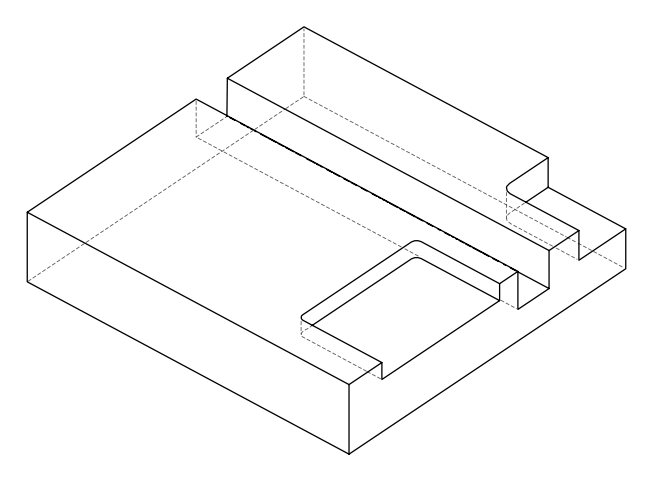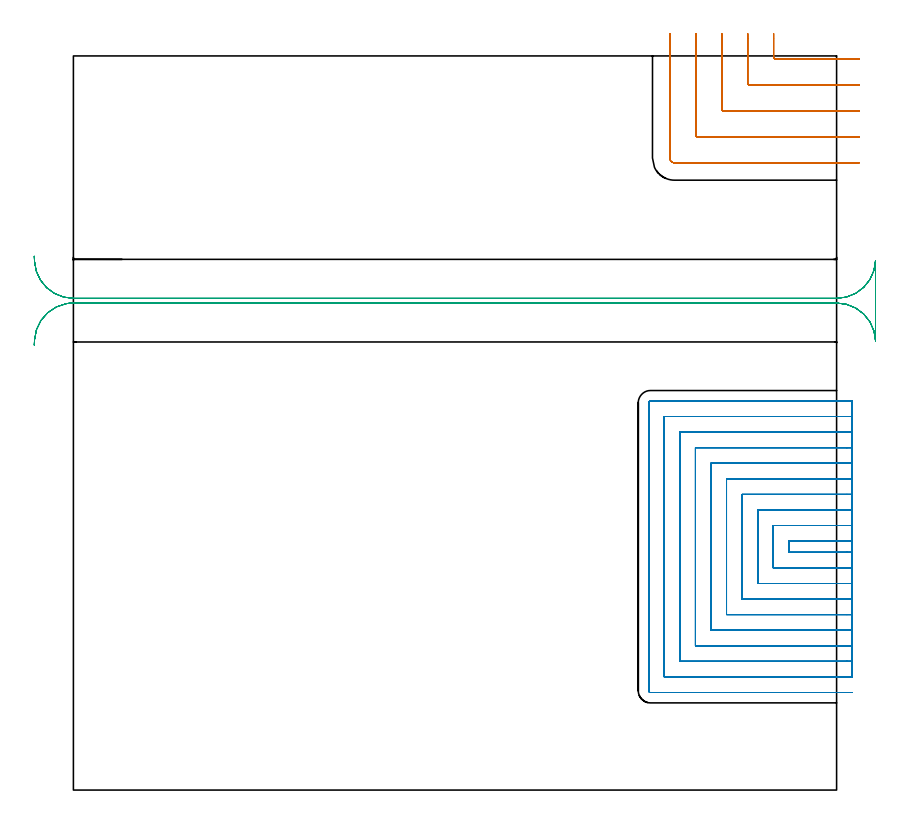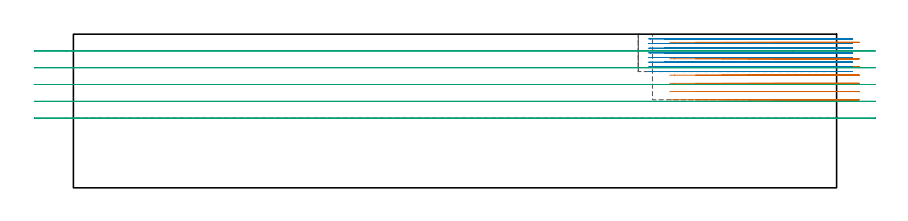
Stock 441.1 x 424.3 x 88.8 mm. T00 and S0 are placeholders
(PLAN: 3 operations, 2 tool changes, 88 min)
(1 MILL_CORNER_NOTCH_RECTANGULAR | CORNER_NOTCH_RECTANGULAR | UGT0201_094 | Follow Part, ap 5, ae 75% | 10.99 min | 288237 mm3)
(2 MILL_SLOT | SLOT_PARTIAL_RECTANGULAR | NXT0201_011 | Follow Part, ap 3, ae 75% | 64.88 min | 446440 mm3)
(3 MILL_RECTANGULAR_SLOT | SLOT_RECTANGULAR | UGT0201_009 | Follow Part, ap 11.25, ae 75% | 12.11 min | 1020593 mm3)
(TOOL UGT0201_094 | End mill 20 mm | D20 FL38 Z4)
(TOOL NXT0201_011 | ENDMILL 12mm [2P460-1200-NA 1630] | D12 FL38 Z6)
(TOOL UGT0201_009 | End Mill 45 mm | D45 FL63 Z6)
(OP 1 MILL_CORNER_NOTCH_RECTANGULAR)
G17 G21 G94 G90
T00 M6
G54
G17 G0 G90 X404.7 Y437.3 S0 M3
G43 Z98.8 H0
Z84.062
G94 G1 Y434.3 F250.
Y423.494 F500.
G3 X405.694 Y422.5 R1.
G1 X451.1
X454.1 F250.
G0 Z98.8
X389.7 Y437.3
Z84.062
G1 Y434.3
Y408.494 F500.
G3 X390.694 Y407.5 R1.
G1 X451.1
X454.1 F250.
G0 Z98.8
X374.7 Y437.3
Z84.062
G1 Y434.3
Y393.495 F500.
G3 X375.695 Y392.5 R1.
G1 X451.1
X454.1 F250.
G0 Z98.8
X359.7 Y437.3
Z84.062
G1 Y434.3
Y378.495 F500.
G3 X360.695 Y377.5 R1.
G1 X451.1
X454.1 F250.
G0 Z98.8
X344.7 Y437.3
Z84.062
G1 Y434.3
Y365.2 F500.
G3 X347.4 Y362.5 R2.7
G1 X451.1
X454.1 F250.
G0 Z98.8
X404.7 Y437.3
Z79.325
G1 Y434.3
Y423.494 F500.
G3 X405.694 Y422.5 R1.
G1 X451.1
X454.1 F250.
G0 Z98.8
X389.7 Y437.3
Z79.325
G1 Y434.3
Y408.494 F500.
G3 X390.694 Y407.5 R1.
G1 X451.1
X454.1 F250.
G0 Z98.8
X374.7 Y437.3
Z79.325
G1 Y434.3
Y393.495 F500.
G3 X375.695 Y392.5 R1.
G1 X451.1
X454.1 F250.
G0 Z98.8
X359.7 Y437.3
Z79.325
G1 Y434.3
Y378.495 F500.
G3 X360.695 Y377.5 R1.
G1 X451.1
X454.1 F250.
G0 Z98.8
X344.7 Y437.3
Z79.325
G1 Y434.3
Y365.2 F500.
G3 X347.4 Y362.5 R2.7
G1 X451.1
X454.1 F250.
G0 Z98.8
X404.7 Y437.3
Z74.587
G1 Y434.3
Y423.494 F500.
G3 X405.694 Y422.5 R1.
G1 X451.1
X454.1 F250.
G0 Z98.8
X389.7 Y437.3
Z74.587
G1 Y434.3
Y408.494 F500.
G3 X390.694 Y407.5 R1.
G1 X451.1
X454.1 F250.
G0 Z98.8
X374.7 Y437.3
Z74.587
G1 Y434.3
Y393.495 F500.
G3 X375.695 Y392.5 R1.
G1 X451.1
X454.1 F250.
G0 Z98.8
X359.7 Y437.3
Z74.587
G1 Y434.3
Y378.495 F500.
G3 X360.695 Y377.5 R1.
G1 X451.1
X454.1 F250.
G0 Z98.8
X344.7 Y437.3
Z74.587
G1 Y434.3
Y365.2 F500.
G3 X347.4 Y362.5 R2.7
G1 X451.1
X454.1 F250.
G0 Z98.8
X404.7 Y437.3
Z69.85
G1 Y434.3
Y423.494 F500.
G3 X405.694 Y422.5 R1.
G1 X451.1
X454.1 F250.
G0 Z98.8
X389.7 Y437.3
Z69.85
G1 Y434.3
Y408.494 F500.
G3 X390.694 Y407.5 R1.
G1 X451.1
X454.1 F250.
G0 Z98.8
X374.7 Y437.3
Z69.85
G1 Y434.3
Y393.495 F500.
G3 X375.695 Y392.5 R1.
G1 X451.1
X454.1 F250.
G0 Z98.8
X359.7 Y437.3
Z69.85
G1 Y434.3
Y378.495 F500.
G3 X360.695 Y377.5 R1.
G1 X451.1
X454.1 F250.
G0 Z98.8
X344.7 Y437.3
Z69.85
G1 Y434.3
Y365.2 F500.
G3 X347.4 Y362.5 R2.7
G1 X451.1
X454.1 F250.
G0 Z98.8
X404.7 Y437.3
Z65.112
G1 Y434.3
Y423.494 F500.
G3 X405.694 Y422.5 R1.
G1 X451.1
X454.1 F250.
G0 Z98.8
X389.7 Y437.3
Z65.112
G1 Y434.3
Y408.494 F500.
G3 X390.694 Y407.5 R1.
G1 X451.1
X454.1 F250.
G0 Z98.8
X374.7 Y437.3
Z65.112
G1 Y434.3
Y393.495 F500.
G3 X375.695 Y392.5 R1.
G1 X451.1
X454.1 F250.
G0 Z98.8
X359.7 Y437.3
Z65.112
G1 Y434.3
Y378.495 F500.
G3 X360.695 Y377.5 R1.
G1 X451.1
X454.1 F250.
G0 Z98.8
X344.7 Y437.3
Z65.112
G1 Y434.3
Y365.2 F500.
G3 X347.4 Y362.5 R2.7
G1 X451.1
X454.1 F250.
G0 Z98.8
X404.7 Y437.3
Z60.375
G1 Y434.3
Y423.494 F500.
G3 X405.694 Y422.5 R1.
G1 X451.1
X454.1 F250.
G0 Z98.8
X389.7 Y437.3
Z60.375
G1 Y434.3
Y408.494 F500.
G3 X390.694 Y407.5 R1.
G1 X451.1
X454.1 F250.
G0 Z98.8
X374.7 Y437.3
Z60.375
G1 Y434.3
Y393.495 F500.
G3 X375.695 Y392.5 R1.
G1 X451.1
X454.1 F250.
G0 Z98.8
X359.7 Y437.3
Z60.375
G1 Y434.3
Y378.495 F500.
G3 X360.695 Y377.5 R1.
G1 X451.1
X454.1 F250.
G0 Z98.8
X344.7 Y437.3
Z60.375
G1 Y434.3
Y365.2 F500.
G3 X347.4 Y362.5 R2.7
G1 X451.1
X454.1 F250.
G0 Z98.8
X404.7 Y437.3
Z55.637
G1 Y434.3
Y423.494 F500.
G3 X405.694 Y422.5 R1.
G1 X451.1
X454.1 F250.
G0 Z98.8
X389.7 Y437.3
Z55.637
G1 Y434.3
Y408.494 F500.
G3 X390.694 Y407.5 R1.
G1 X451.1
X454.1 F250.
G0 Z98.8
X374.7 Y437.3
Z55.637
G1 Y434.3
Y393.495 F500.
G3 X375.695 Y392.5 R1.
G1 X451.1
X454.1 F250.
G0 Z98.8
X359.7 Y437.3
Z55.637
G1 Y434.3
Y378.495 F500.
G3 X360.695 Y377.5 R1.
G1 X451.1
X454.1 F250.
G0 Z98.8
X344.7 Y437.3
Z55.637
G1 Y434.3
Y365.2 F500.
G3 X347.4 Y362.5 R2.7
G1 X451.1
X454.1 F250.
G0 Z98.8
X404.7 Y437.3
Z50.9
G1 Y434.3
Y423.494 F500.
G3 X405.694 Y422.5 R1.
G1 X451.1
X454.1 F250.
G0 Z98.8
X389.7 Y437.3
Z50.9
G1 Y434.3
Y408.494 F500.
G3 X390.694 Y407.5 R1.
G1 X451.1
X454.1 F250.
G0 Z98.8
X374.7 Y437.3
Z50.9
G1 Y434.3
Y393.495 F500.
G3 X375.695 Y392.5 R1.
G1 X451.1
X454.1 F250.
G0 Z98.8
X359.7 Y437.3
Z50.9
G1 Y434.3
Y378.495 F500.
G3 X360.695 Y377.5 R1.
G1 X451.1
X454.1 F250.
G0 Z98.8
X344.7 Y437.3
Z50.9
G1 Y434.3
Y365.2 F500.
G3 X347.4 Y362.5 R2.7
G1 X451.1
X454.1 F250.
G0 Z98.8
M5
M2
(OP 2 MILL_SLOT)
G17 G21 G94 G90
T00 M6
G54
G17 G0 G90 X450.1 Y143.9 S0 M3
G43 Z98.8 H1
Z86.1
G94 G1 X447.1 F250.
X413.5 F500.
Y137.4
X447.1
X450.1 F250.
Y152.9
X447.1
X404.5 F500.
Y128.4
X447.1
X450.1 F250.
Y161.9
X447.1
X395.5 F500.
Y119.4
X447.1
X450.1 F250.
Y170.9
X447.1
X386.5 F500.
Y110.4
X447.1
X450.1 F250.
Y179.9
X447.1
X377.5 F500.
Y101.4
X447.1
X450.1 F250.
Y188.9
X447.1
X368.5 F500.
Y92.4
X447.1
X450.1 F250.
Y197.9
X447.1
X359.5 F500.
Y83.4
X447.1
X450.1 F250.
Y206.9
X447.1
X350.5 F500.
Y74.4
X447.1
X450.1 F250.
Y215.9
X447.1
X341.5 F500.
Y65.4
X447.1
X450.1 F250.
Y224.9
X447.1
X333.5 F500.
G3 X332.5 Y223.9 R1.
G1 Y57.4
G3 X333.5 Y56.4 R1.
G1 X447.1
X450.1 F250.
G0 Y143.9 Z83.4
G1 X447.1
X413.5 F500.
Y137.4
X447.1
X450.1 F250.
Y152.9
X447.1
X404.5 F500.
Y128.4
X447.1
X450.1 F250.
Y161.9
X447.1
X395.5 F500.
Y119.4
X447.1
X450.1 F250.
Y170.9
X447.1
X386.5 F500.
Y110.4
X447.1
X450.1 F250.
Y179.9
X447.1
X377.5 F500.
Y101.4
X447.1
X450.1 F250.
Y188.9
X447.1
X368.5 F500.
Y92.4
X447.1
X450.1 F250.
Y197.9
X447.1
X359.5 F500.
Y83.4
X447.1
X450.1 F250.
Y206.9
X447.1
X350.5 F500.
Y74.4
X447.1
X450.1 F250.
Y215.9
X447.1
X341.5 F500.
Y65.4
X447.1
X450.1 F250.
Y224.9
X447.1
X333.5 F500.
G3 X332.5 Y223.9 R1.
G1 Y57.4
G3 X333.5 Y56.4 R1.
G1 X447.1
X450.1 F250.
G0 Y143.9 Z80.7
G1 X447.1
X413.5 F500.
Y137.4
X447.1
X450.1 F250.
Y152.9
X447.1
X404.5 F500.
Y128.4
X447.1
X450.1 F250.
Y161.9
X447.1
X395.5 F500.
Y119.4
X447.1
X450.1 F250.
Y170.9
X447.1
X386.5 F500.
Y110.4
X447.1
X450.1 F250.
Y179.9
X447.1
X377.5 F500.
Y101.4
X447.1
X450.1 F250.
Y188.9
X447.1
X368.5 F500.
Y92.4
X447.1
X450.1 F250.
Y197.9
X447.1
X359.5 F500.
Y83.4
X447.1
X450.1 F250.
Y206.9
X447.1
X350.5 F500.
Y74.4
X447.1
X450.1 F250.
Y215.9
X447.1
X341.5 F500.
Y65.4
X447.1
X450.1 F250.
Y224.9
X447.1
X333.5 F500.
G3 X332.5 Y223.9 R1.
G1 Y57.4
G3 X333.5 Y56.4 R1.
G1 X447.1
X450.1 F250.
G0 Y143.9 Z78.
G1 X447.1
X413.5 F500.
Y137.4
X447.1
X450.1 F250.
Y152.9
X447.1
X404.5 F500.
Y128.4
X447.1
X450.1 F250.
Y161.9
X447.1
X395.5 F500.
Y119.4
X447.1
X450.1 F250.
Y170.9
X447.1
X386.5 F500.
Y110.4
X447.1
X450.1 F250.
Y179.9
X447.1
X377.5 F500.
Y101.4
X447.1
X450.1 F250.
Y188.9
X447.1
X368.5 F500.
Y92.4
X447.1
X450.1 F250.
Y197.9
X447.1
X359.5 F500.
Y83.4
X447.1
X450.1 F250.
Y206.9
X447.1
X350.5 F500.
Y74.4
X447.1
X450.1 F250.
Y215.9
X447.1
X341.5 F500.
Y65.4
X447.1
X450.1 F250.
Y224.9
X447.1
X333.5 F500.
G3 X332.5 Y223.9 R1.
G1 Y57.4
G3 X333.5 Y56.4 R1.
G1 X447.1
X450.1 F250.
G0 Y143.9 Z75.3
G1 X447.1
X413.5 F500.
Y137.4
X447.1
X450.1 F250.
Y152.9
X447.1
X404.5 F500.
Y128.4
X447.1
X450.1 F250.
Y161.9
X447.1
X395.5 F500.
Y119.4
X447.1
X450.1 F250.
Y170.9
X447.1
X386.5 F500.
Y110.4
X447.1
X450.1 F250.
Y179.9
X447.1
X377.5 F500.
Y101.4
X447.1
X450.1 F250.
Y188.9
X447.1
X368.5 F500.
Y92.4
X447.1
X450.1 F250.
Y197.9
X447.1
X359.5 F500.
Y83.4
X447.1
X450.1 F250.
Y206.9
X447.1
X350.5 F500.
Y74.4
X447.1
X450.1 F250.
Y215.9
X447.1
X341.5 F500.
Y65.4
X447.1
X450.1 F250.
Y224.9
X447.1
X333.5 F500.
G3 X332.5 Y223.9 R1.
G1 Y57.4
G3 X333.5 Y56.4 R1.
G1 X447.1
X450.1 F250.
G0 Y143.9 Z72.6
G1 X447.1
X413.5 F500.
Y137.4
X447.1
X450.1 F250.
Y152.9
X447.1
X404.5 F500.
Y128.4
X447.1
X450.1 F250.
Y161.9
X447.1
X395.5 F500.
Y119.4
X447.1
X450.1 F250.
Y170.9
X447.1
X386.5 F500.
Y110.4
X447.1
X450.1 F250.
Y179.9
X447.1
X377.5 F500.
Y101.4
X447.1
X450.1 F250.
Y188.9
X447.1
X368.5 F500.
Y92.4
X447.1
X450.1 F250.
Y197.9
X447.1
X359.5 F500.
Y83.4
X447.1
X450.1 F250.
Y206.9
X447.1
X350.5 F500.
Y74.4
X447.1
X450.1 F250.
Y215.9
X447.1
X341.5 F500.
Y65.4
X447.1
X450.1 F250.
Y224.9
X447.1
X333.5 F500.
G3 X332.5 Y223.9 R1.
G1 Y57.4
G3 X333.5 Y56.4 R1.
G1 X447.1
X450.1 F250.
G0 Y143.9 Z69.9
G1 X447.1
X413.5 F500.
Y137.4
X447.1
X450.1 F250.
Y152.9
X447.1
X404.5 F500.
Y128.4
X447.1
X450.1 F250.
Y161.9
X447.1
X395.5 F500.
Y119.4
X447.1
X450.1 F250.
Y170.9
X447.1
X386.5 F500.
Y110.4
X447.1
X450.1 F250.
Y179.9
X447.1
X377.5 F500.
Y101.4
X447.1
X450.1 F250.
Y188.9
X447.1
X368.5 F500.
Y92.4
X447.1
X450.1 F250.
Y197.9
X447.1
X359.5 F500.
Y83.4
X447.1
X450.1 F250.
Y206.9
X447.1
X350.5 F500.
Y74.4
X447.1
X450.1 F250.
Y215.9
X447.1
X341.5 F500.
Y65.4
X447.1
X450.1 F250.
Y224.9
X447.1
X333.5 F500.
G3 X332.5 Y223.9 R1.
G1 Y57.4
G3 X333.5 Y56.4 R1.
G1 X447.1
X450.1 F250.
G0 Y143.9 Z67.2
G1 X447.1
X413.5 F500.
Y137.4
X447.1
X450.1 F250.
Y152.9
X447.1
X404.5 F500.
Y128.4
X447.1
X450.1 F250.
Y161.9
X447.1
X395.5 F500.
Y119.4
X447.1
X450.1 F250.
Y170.9
X447.1
X386.5 F500.
Y110.4
X447.1
X450.1 F250.
Y179.9
X447.1
X377.5 F500.
Y101.4
X447.1
X450.1 F250.
Y188.9
X447.1
X368.5 F500.
Y92.4
X447.1
X450.1 F250.
Y197.9
X447.1
X359.5 F500.
Y83.4
X447.1
X450.1 F250.
Y206.9
X447.1
X350.5 F500.
Y74.4
X447.1
X450.1 F250.
Y215.9
X447.1
X341.5 F500.
Y65.4
X447.1
X450.1 F250.
Y224.9
X447.1
X333.5 F500.
G3 X332.5 Y223.9 R1.
G1 Y57.4
G3 X333.5 Y56.4 R1.
G1 X447.1
X450.1 F250.
G0 Z98.8
M5
M2
(OP 3 MILL_RECTANGULAR_SLOT)
G17 G21 G94 G90
T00 M6
G54
G17 G0 G90 X-22.625 Y257.165 S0 M3
G43 Z98.8 H0
Z79.1
G94 G1 X-22.47 Y260.161 F250.
G2 X-4.157 Y281.113 R22.5 F500.
X0. Y281.5 R22.5 F381.
G1 X415.819
X441.1 F500.
G2 X463.59 Y259.671 R22.5
G1 Y306.029
G2 X441.1 Y284.2 R22.5
G1 X0.
G2 X-22.47 Y305.539 R22.5
G1 X-22.625 Y308.535 F250.
G0 Y257.165 Z69.4
G1 X-22.47 Y260.161
G2 X-4.157 Y281.113 R22.5 F500.
X0. Y281.5 R22.5 F387.
G1 X415.819
X441.1 F500.
G2 X463.59 Y259.671 R22.5
G1 Y306.029
G2 X441.1 Y284.2 R22.5
G1 X0.
G2 X-22.47 Y305.539 R22.5
G1 X-22.625 Y308.535 F250.
G0 Y257.165 Z59.7
G1 X-22.47 Y260.161
G2 X-4.157 Y281.113 R22.5 F500.
X0. Y281.5 R22.5 F381.
G1 X415.819
X441.1 F500.
G2 X463.59 Y259.671 R22.5
G1 Y306.029
G2 X441.1 Y284.2 R22.5
G1 X0.
G2 X-22.47 Y305.539 R22.5
G1 X-22.625 Y308.535 F250.
G0 Y257.165 Z50.
G1 X-22.47 Y260.161
G2 X-4.157 Y281.113 R22.5 F500.
X0. Y281.5 R22.5 F381.
G1 X415.819
X441.1 F500.
G2 X463.59 Y259.671 R22.5
G1 X463.6
Y306.029
X463.59
G2 X441.1 Y284.2 R22.5
G1 X0.
G2 X-22.47 Y305.539 R22.5
G1 X-22.625 Y308.535 F250.
G0 Y257.165 Z40.3
G1 X-22.47 Y260.161
G2 X-4.157 Y281.113 R22.5 F500.
X0. Y281.5 R22.5 F381.
G1 X415.819
X441.1 F500.
G2 X463.59 Y259.671 R22.5
G1 X463.6
Y306.029
X463.59
G2 X441.1 Y284.2 R22.5
G1 X0.
G2 X-22.47 Y305.539 R22.5
G1 X-22.625 Y308.535 F250.
G0 Z98.8
M5
M2
